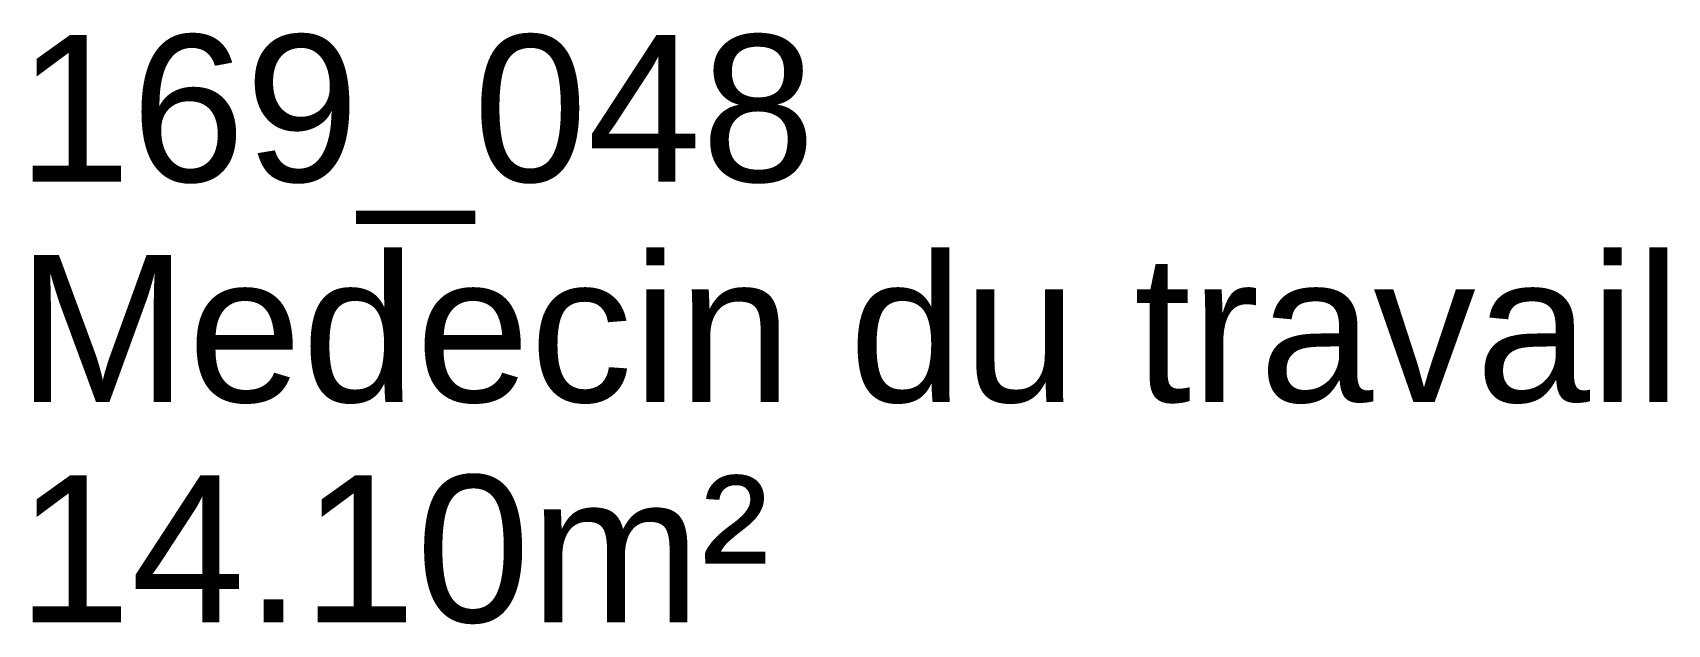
# Model space of a CAD drawing. Header units: metres. Extents: x -8 to 211, y -5 to 120.
# Drawn here: x 167.864 to 169.534, y 47.459 to 48.063 of the extents above; entities that cross this region are included whole.
import ezdxf

# ---------------------------------------------------------------- set-up
doc = ezdxf.new("R2010")
doc.units = ezdxf.units.M
doc.header["$LTSCALE"] = 0.8
doc.header["$MEASUREMENT"] = 0
doc.layers.get('0').update_dxf_attribs({"linetype": 'CONTINUOUS'})
doc.layers.add('A_Etiqu_Local', color=7, linetype='CONTINUOUS')
doc.styles.add('Attribut', font='arial.ttf')

# ---------------------------------------------------------------- blocks, each defined once
blk = doc.blocks.new('A_Etiqu_Local')
at = {"style": 'Attribut', "flags": 1}
for tag, p in [('CODE_HOPITAL', (-0.4463, 1.632)), ('CODE_SITE', (-0.4463, 1.407)), ('CODE_BATIMENT', (-0.4463, 1.182)), ('CODE_SECTEUR', (-0.4463, 0.957)), ('CODE_ETAGE', (-0.4463, 0.732)), ('NOM_NORMALISE', (-0.4463, -0.843)), ('SECTEUR_ACTIVITE', (-0.4463, -1.068)), ('SOUS_SECTEUR_ACTIVITE', (-0.4463, -1.293)), ('VOLUME', (-0.4463, -1.518)), ('SERVICE', (-0.4463, -1.743)), ('CODE_UG', (-0.4463, -1.968)), ('CODE_UA', (-0.4463, -2.193)), ('CODE_POLE', (-0.4463, -2.418)), ('OCCUPANT_EXTERNE', (-0.4463, -2.643)), ('DISPONIBILITE', (-0.4463, -2.868)), ('ACCES_HANDICAPES', (-0.4463, -3.093)), ('NATURE_SOL', (-0.4463, -3.318)), ('RISQUE_LABORATOIRE', (-0.4463, -3.543)), ('AMIANTE', (-0.4463, -3.768))]:
    blk.add_attdef(tag, p, '', height=0.15, dxfattribs=at)
at = {"layer": 'A_Etiqu_Local', "style": 'Attribut'}
for tag, p in [('CODE_PIECE', (-0.4463, 0.282)), ('NOM_USAGE', (-0.4463, 0.057)), ('SURFACE', (-0.4463, -0.168))]:
    blk.add_attdef(tag, p, '', height=0.15, dxfattribs=at)

msp = doc.modelspace()

# ---------------------------------------------------------------- block references
at = {"layer": 'A_Etiqu_Local', "color": 8}
ref = msp.add_blockref('A_Etiqu_Local', (168.2942, 47.6292), dxfattribs=at)
ref.add_attrib('CODE_PIECE', '169_048', (167.8478, 47.9112), dxfattribs={"height": 0.15, "style": 'Attribut'})
ref.add_attrib('NOM_USAGE', 'Medecin du travail', (167.8478, 47.6862), dxfattribs={"height": 0.15, "style": 'Attribut'})
ref.add_attrib('SURFACE', '14.10m²', (167.8478, 47.4612), dxfattribs={"height": 0.15, "style": 'Attribut'})

doc.saveas('drawing.dxf')
